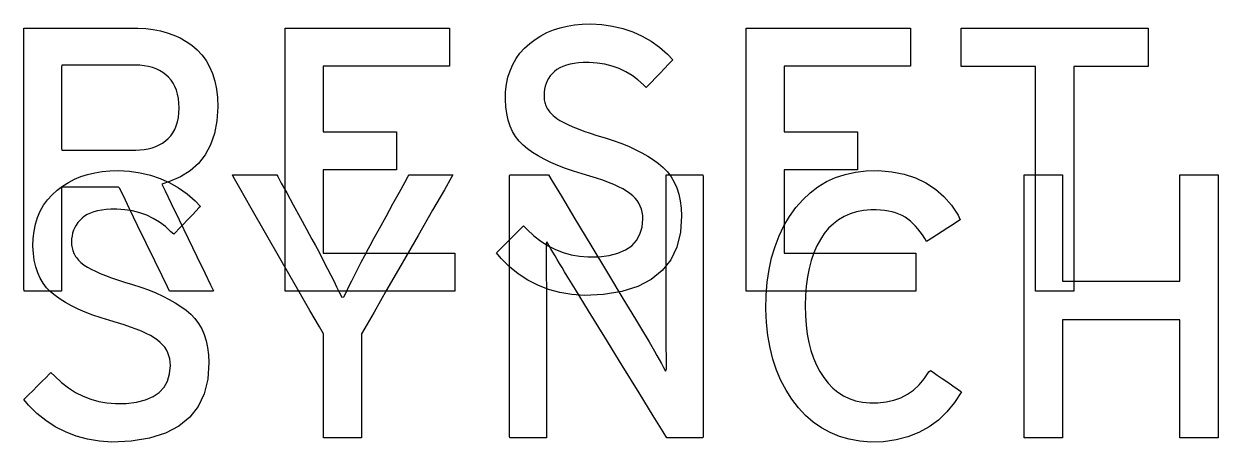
# Model space of a CAD drawing. Extents: x 1 to 47.7, y 0.2 to 35.
# Drawn here: x 13.4943 to 13.9352, y 11.2679 to 11.4224 of the extents above; entities that cross this region are included whole.
import ezdxf

# ---------------------------------------------------------------- set-up
doc = ezdxf.new("R2010")
doc.units = 0
doc.header["$MEASUREMENT"] = 0
for name, color, linetype in [('4_1__4U__UP_TO_ONE_IO_BOAR', 7, 'CONTINUOUS'), ('4_2__4U__FRONT_PANEL_W_24_', 7, 'CONTINUOUS'), ('5_1___24__TARGET_LEDS___12', 7, 'CONTINUOUS')]:
    doc.layers.add(name, color=color, linetype=linetype)

msp = doc.modelspace()

# ---------------------------------------------------------------- linework, layer by layer
at = {"layer": '4_1__4U__UP_TO_ONE_IO_BOAR'}
for points in [[(13.56588, 11.39175), (13.56552, 11.3866), (13.56462, 11.38193), (13.56319, 11.37775), (13.56123, 11.37406), (13.55873, 11.37086), (13.5557, 11.36815), (13.55213, 11.36593), (13.54803, 11.3642), (13.54524, 11.36314), (13.54643, 11.36069), (13.54867, 11.35605), (13.55161, 11.34997), (13.5549, 11.34318), (13.55817, 11.33642), (13.56107, 11.33043), (13.56323, 11.32596), (13.5643, 11.32375), (13.56403, 11.32363), (13.56267, 11.32363), (13.56051, 11.32363), (13.55788, 11.32363), (13.55507, 11.32363), (13.55238, 11.32363), (13.55012, 11.32363), (13.54859, 11.32363), (13.54808, 11.32364), (13.54726, 11.32531), (13.54533, 11.3293), (13.54263, 11.33488), (13.53949, 11.34134), (13.53628, 11.34796), (13.53334, 11.35403), (13.53101, 11.35883), (13.52965, 11.36165), (13.52926, 11.36209), (13.52783, 11.36209), (13.52526, 11.36209), (13.52195, 11.36209), (13.5183, 11.36209), (13.5147, 11.36209), (13.51155, 11.36209), (13.50925, 11.36209), (13.50819, 11.36209), (13.50817, 11.36112), (13.50817, 11.35769), (13.50817, 11.35247), (13.50817, 11.34618), (13.50817, 11.33953), (13.50817, 11.33324), (13.50817, 11.32802), (13.50817, 11.3246), (13.50815, 11.32363), (13.50746, 11.32363), (13.50596, 11.32363), (13.50392, 11.32363), (13.50158, 11.32363), (13.4992, 11.32363), (13.49705, 11.32363), (13.49538, 11.32363), (13.49444, 11.32363), (13.49433, 11.32474), (13.49433, 11.33185), (13.49433, 11.34398), (13.49433, 11.35932), (13.49433, 11.37605), (13.49433, 11.39238), (13.49433, 11.40648), (13.49433, 11.41655), (13.49433, 11.42078), (13.49561, 11.42081), (13.49949, 11.42081), (13.50523, 11.42081), (13.51205, 11.42081), (13.51918, 11.42081), (13.52587, 11.42081), (13.53132, 11.42081), (13.53479, 11.42081), (13.53642, 11.4208), (13.5393, 11.42066), (13.54206, 11.42033), (13.54471, 11.41982), (13.54725, 11.41912), (13.54968, 11.41823), (13.55199, 11.41716), (13.55419, 11.4159), (13.55628, 11.41446), (13.55825, 11.4128), (13.56001, 11.41092), (13.56154, 11.40883), (13.56283, 11.40652), (13.5639, 11.404), (13.56474, 11.40126), (13.56535, 11.3983), (13.56573, 11.39513)], [(13.73705, 11.35153), (13.73665, 11.3454), (13.73534, 11.33998), (13.73312, 11.33528), (13.72999, 11.33129), (13.72594, 11.32801), (13.72098, 11.32545), (13.71511, 11.3236), (13.70832, 11.32247), (13.70125, 11.3221), (13.69662, 11.32247), (13.69222, 11.32322), (13.68803, 11.32435), (13.68407, 11.32586), (13.68033, 11.32775), (13.67682, 11.33002), (13.67353, 11.33267), (13.67046, 11.3357), (13.66873, 11.33782), (13.66934, 11.33843), (13.67049, 11.33958), (13.672, 11.34109), (13.67369, 11.34277), (13.67539, 11.34446), (13.67691, 11.34598), (13.67808, 11.34715), (13.67872, 11.34779), (13.68015, 11.34643), (13.68261, 11.34414), (13.68517, 11.34215), (13.68782, 11.34045), (13.69057, 11.33904), (13.69342, 11.33793), (13.69636, 11.3371), (13.6994, 11.33656), (13.70254, 11.33632), (13.70653, 11.33641), (13.71032, 11.33687), (13.71362, 11.3377), (13.7164, 11.33889), (13.71869, 11.34045), (13.72047, 11.34237), (13.72175, 11.34466), (13.72253, 11.34732), (13.7228, 11.35034), (13.72275, 11.35167), (13.72258, 11.35286), (13.72229, 11.354), (13.72188, 11.35509), (13.72135, 11.35612), (13.72071, 11.35711), (13.71994, 11.35805), (13.71906, 11.35893), (13.71805, 11.35977), (13.71683, 11.3606), (13.71543, 11.36142), (13.71385, 11.36222), (13.7121, 11.36302), (13.71016, 11.36382), (13.70804, 11.3646), (13.70575, 11.36537), (13.70327, 11.36614), (13.70042, 11.36696), (13.69722, 11.36794), (13.69421, 11.36898), (13.6914, 11.37006), (13.68879, 11.37119), (13.68636, 11.37238), (13.68413, 11.37362), (13.6821, 11.3749), (13.68025, 11.37624), (13.67859, 11.37761), (13.67712, 11.37911), (13.67583, 11.38079), (13.67473, 11.38264), (13.67382, 11.38466), (13.6731, 11.38686), (13.67257, 11.38922), (13.67224, 11.39177), (13.67209, 11.39448), (13.67216, 11.39732), (13.67247, 11.40005), (13.67301, 11.40263), (13.67377, 11.40507), (13.67476, 11.40737), (13.67599, 11.40953), (13.67744, 11.41154), (13.67912, 11.41342), (13.68103, 11.41515), (13.68304, 11.41666), (13.68516, 11.41799), (13.68741, 11.41914), (13.68978, 11.42012), (13.69227, 11.42092), (13.69488, 11.42154), (13.69761, 11.422), (13.70046, 11.42227), (13.70355, 11.42237), (13.70769, 11.42214), (13.71166, 11.42158), (13.71546, 11.42068), (13.71909, 11.41945), (13.72256, 11.41789), (13.72585, 11.416), (13.72898, 11.41377), (13.73194, 11.41121), (13.73392, 11.40915), (13.73338, 11.40858), (13.73229, 11.40745), (13.73082, 11.40593), (13.72917, 11.40421), (13.72749, 11.40247), (13.72596, 11.40089), (13.72476, 11.39965), (13.72407, 11.39893), (13.72304, 11.3998), (13.72099, 11.40168), (13.71881, 11.40332), (13.7165, 11.40472), (13.71407, 11.40588), (13.7115, 11.4068), (13.70881, 11.40748), (13.70599, 11.40792), (13.70304, 11.40812), (13.70081, 11.4081), (13.69908, 11.40797), (13.69746, 11.40776), (13.69596, 11.40747), (13.69457, 11.40709), (13.6933, 11.40664), (13.69215, 11.4061), (13.69111, 11.40548), (13.69019, 11.40478), (13.68937, 11.40398), (13.68865, 11.40313), (13.68803, 11.40224), (13.6875, 11.40131), (13.68707, 11.40033), (13.68674, 11.39931), (13.6865, 11.39824), (13.68636, 11.39713), (13.68632, 11.39601), (13.68633, 11.39545), (13.68637, 11.39491), (13.68643, 11.39438), (13.68651, 11.39387), (13.68662, 11.39338), (13.68675, 11.39291), (13.6869, 11.39245), (13.68708, 11.39201), (13.68728, 11.39158), (13.68752, 11.39112), (13.6878, 11.39067), (13.68812, 11.39022), (13.68847, 11.38977), (13.68886, 11.38934), (13.68929, 11.3889), (13.68976, 11.38848), (13.69027, 11.38806), (13.69103, 11.38749), (13.69222, 11.38673), (13.6936, 11.38596), (13.69517, 11.38518), (13.69693, 11.3844), (13.69888, 11.38361), (13.70102, 11.38281), (13.70335, 11.38201), (13.70587, 11.3812), (13.70884, 11.3803), (13.71186, 11.37931), (13.71473, 11.37827), (13.71745, 11.37717), (13.72, 11.37601), (13.72239, 11.3748), (13.72463, 11.37353), (13.7267, 11.37221), (13.72862, 11.37083), (13.73036, 11.36935), (13.73189, 11.36771), (13.73323, 11.36591), (13.73437, 11.36393), (13.73531, 11.36179), (13.73604, 11.35947), (13.73658, 11.35699), (13.73691, 11.35435)], [(13.55164, 11.39134), (13.55155, 11.39314), (13.55135, 11.39483), (13.55103, 11.39641), (13.5506, 11.39788), (13.55005, 11.39923), (13.54939, 11.40048), (13.54861, 11.40161), (13.54772, 11.40263), (13.54672, 11.40357), (13.54561, 11.40442), (13.54441, 11.40515), (13.54312, 11.40576), (13.54175, 11.40626), (13.54029, 11.40665), (13.53874, 11.40692), (13.53709, 11.40708), (13.53559, 11.40712), (13.53424, 11.40712), (13.5312, 11.40712), (13.52701, 11.40712), (13.52224, 11.40712), (13.51743, 11.40712), (13.51313, 11.40712), (13.50989, 11.40712), (13.50826, 11.40712), (13.50817, 11.40648), (13.50817, 11.40376), (13.50817, 11.39946), (13.50817, 11.39422), (13.50817, 11.38867), (13.50817, 11.38343), (13.50817, 11.37914), (13.50817, 11.37641), (13.50826, 11.37577), (13.50989, 11.37577), (13.51313, 11.37577), (13.51743, 11.37577), (13.52224, 11.37577), (13.52701, 11.37577), (13.5312, 11.37577), (13.53424, 11.37577), (13.53559, 11.37577), (13.53707, 11.37581), (13.53868, 11.37596), (13.54021, 11.37622), (13.54165, 11.37659), (13.54301, 11.37706), (13.54429, 11.37765), (13.54548, 11.37834), (13.54658, 11.37914), (13.5476, 11.38004), (13.54852, 11.38106), (13.54932, 11.38218), (13.55, 11.38342), (13.55057, 11.38478), (13.55101, 11.38625), (13.55134, 11.38783), (13.55155, 11.38953)]]:
    msp.add_lwpolyline(points, close=True, dxfattribs=at)
for points in [[(13.5907, 11.32363), (13.5907, 11.42081), (13.65137, 11.42081), (13.65137, 11.40671), (13.6048, 11.40671), (13.6048, 11.38255), (13.63185, 11.38255), (13.63185, 11.36846), (13.6048, 11.36846), (13.6048, 11.33773), (13.6534, 11.33773), (13.6534, 11.32363), (13.5907, 11.32363)], [(13.76092, 11.32363), (13.76092, 11.42081), (13.82159, 11.42081), (13.82159, 11.40671), (13.77502, 11.40671), (13.77502, 11.38255), (13.80207, 11.38255), (13.80207, 11.36846), (13.77502, 11.36846), (13.77502, 11.33773), (13.82362, 11.33773), (13.82362, 11.32363), (13.76092, 11.32363)], [(13.8819, 11.40658), (13.8819, 11.32363), (13.8678, 11.32363), (13.8678, 11.40658), (13.84035, 11.40658), (13.84035, 11.42081), (13.9094, 11.42081), (13.9094, 11.40658), (13.8819, 11.40658)]]:
    msp.add_lwpolyline(points, dxfattribs=at)
at = {"layer": '4_2__4U__FRONT_PANEL_W_24_'}
for points in [[(13.56261, 11.29737), (13.56221, 11.29124), (13.5609, 11.28582), (13.55868, 11.28112), (13.55555, 11.27713), (13.5515, 11.27385), (13.54654, 11.27129), (13.54067, 11.26944), (13.53389, 11.26831), (13.52682, 11.26794), (13.52219, 11.26831), (13.51778, 11.26906), (13.51359, 11.27019), (13.50963, 11.2717), (13.50589, 11.27359), (13.50238, 11.27586), (13.49909, 11.27851), (13.49602, 11.28154), (13.49429, 11.28367), (13.4949, 11.28428), (13.49605, 11.28542), (13.49756, 11.28693), (13.49925, 11.28861), (13.50095, 11.29031), (13.50247, 11.29182), (13.50364, 11.29299), (13.50428, 11.29363), (13.50572, 11.29227), (13.50818, 11.28998), (13.51073, 11.28799), (13.51339, 11.28629), (13.51614, 11.28489), (13.51898, 11.28377), (13.52193, 11.28294), (13.52497, 11.28241), (13.5281, 11.28216), (13.53209, 11.28225), (13.53589, 11.28271), (13.53918, 11.28354), (13.54197, 11.28473), (13.54425, 11.28629), (13.54603, 11.28821), (13.54731, 11.2905), (13.54809, 11.29316), (13.54837, 11.29618), (13.54831, 11.29751), (13.54814, 11.2987), (13.54785, 11.29984), (13.54744, 11.30093), (13.54691, 11.30197), (13.54627, 11.30295), (13.5455, 11.30389), (13.54462, 11.30478), (13.54361, 11.30561), (13.54239, 11.30644), (13.54099, 11.30726), (13.53941, 11.30807), (13.53766, 11.30887), (13.53572, 11.30966), (13.5336, 11.31044), (13.53131, 11.31122), (13.52884, 11.31198), (13.52598, 11.3128), (13.52278, 11.31378), (13.51978, 11.31482), (13.51697, 11.3159), (13.51435, 11.31704), (13.51192, 11.31822), (13.50969, 11.31946), (13.50766, 11.32074), (13.50581, 11.32208), (13.50416, 11.32345), (13.50268, 11.32495), (13.50139, 11.32663), (13.50029, 11.32848), (13.49938, 11.3305), (13.49866, 11.3327), (13.49814, 11.33507), (13.4978, 11.33761), (13.49765, 11.34032), (13.49772, 11.34316), (13.49803, 11.34589), (13.49857, 11.34847), (13.49933, 11.35091), (13.50033, 11.35321), (13.50155, 11.35537), (13.503, 11.35739), (13.50468, 11.35926), (13.50659, 11.36099), (13.5086, 11.3625), (13.51072, 11.36383), (13.51297, 11.36498), (13.51534, 11.36596), (13.51783, 11.36676), (13.52044, 11.36739), (13.52317, 11.36784), (13.52603, 11.36811), (13.52912, 11.36821), (13.53325, 11.36798), (13.53722, 11.36742), (13.54102, 11.36652), (13.54465, 11.36529), (13.54812, 11.36373), (13.55141, 11.36184), (13.55454, 11.35961), (13.5575, 11.35705), (13.55949, 11.35499), (13.55894, 11.35442), (13.55785, 11.35329), (13.55639, 11.35177), (13.55473, 11.35005), (13.55305, 11.34831), (13.55152, 11.34673), (13.55033, 11.34549), (13.54964, 11.34477), (13.5486, 11.34564), (13.54655, 11.34752), (13.54437, 11.34916), (13.54206, 11.35056), (13.53963, 11.35172), (13.53706, 11.35264), (13.53437, 11.35332), (13.53155, 11.35376), (13.5286, 11.35396), (13.52637, 11.35394), (13.52464, 11.35381), (13.52302, 11.3536), (13.52152, 11.35331), (13.52014, 11.35293), (13.51887, 11.35248), (13.51771, 11.35194), (13.51667, 11.35132), (13.51575, 11.35062), (13.51493, 11.34982), (13.51421, 11.34897), (13.51359, 11.34808), (13.51306, 11.34715), (13.51264, 11.34617), (13.5123, 11.34515), (13.51207, 11.34408), (13.51193, 11.34298), (13.51188, 11.34185), (13.51189, 11.34129), (13.51193, 11.34075), (13.51199, 11.34022), (13.51207, 11.33971), (13.51218, 11.33922), (13.51231, 11.33875), (13.51246, 11.33829), (13.51264, 11.33785), (13.51284, 11.33742), (13.51308, 11.33696), (13.51335, 11.33651), (13.51367, 11.33606), (13.51403, 11.33561), (13.51442, 11.33518), (13.51485, 11.33475), (13.51532, 11.33432), (13.51583, 11.3339), (13.51659, 11.33333), (13.51778, 11.33257), (13.51917, 11.3318), (13.52074, 11.33102), (13.52249, 11.33024), (13.52444, 11.32945), (13.52658, 11.32865), (13.52891, 11.32785), (13.53143, 11.32704), (13.5344, 11.32614), (13.53743, 11.32516), (13.5403, 11.32411), (13.54301, 11.32301), (13.54556, 11.32185), (13.54795, 11.32064), (13.55019, 11.31937), (13.55226, 11.31805), (13.55418, 11.31667), (13.55592, 11.31519), (13.55746, 11.31355), (13.55879, 11.31175), (13.55993, 11.30977), (13.56087, 11.30763), (13.56161, 11.30531), (13.56214, 11.30283), (13.56248, 11.30019)], [(13.61896, 11.30788), (13.61896, 11.30646), (13.61896, 11.30266), (13.61896, 11.2972), (13.61896, 11.29079), (13.61896, 11.28417), (13.61896, 11.27802), (13.61896, 11.27308), (13.61896, 11.27007), (13.61889, 11.26947), (13.61802, 11.26947), (13.61637, 11.26947), (13.61421, 11.26947), (13.6118, 11.26947), (13.6094, 11.26947), (13.60727, 11.26947), (13.60569, 11.26947), (13.6049, 11.26947), (13.60486, 11.27024), (13.60486, 11.27347), (13.60486, 11.27855), (13.60486, 11.28477), (13.60486, 11.29142), (13.60486, 11.29777), (13.60486, 11.30312), (13.60486, 11.30673), (13.60485, 11.30794), (13.60338, 11.3105), (13.59988, 11.31658), (13.59499, 11.32511), (13.58932, 11.33497), (13.5835, 11.34509), (13.57818, 11.35435), (13.57397, 11.36168), (13.5715, 11.36598), (13.57125, 11.36665), (13.57236, 11.36665), (13.57436, 11.36665), (13.57694, 11.36665), (13.57978, 11.36665), (13.58258, 11.36665), (13.58503, 11.36665), (13.58682, 11.36665), (13.58764, 11.36665), (13.58803, 11.36598), (13.58933, 11.36359), (13.59132, 11.35995), (13.59372, 11.35557), (13.59625, 11.35093), (13.59865, 11.34654), (13.60063, 11.34291), (13.60194, 11.34052), (13.60256, 11.33937), (13.60391, 11.33679), (13.6052, 11.33431), (13.60643, 11.33192), (13.6076, 11.32963), (13.6087, 11.32743), (13.60974, 11.32533), (13.61071, 11.32332), (13.61163, 11.32141), (13.61247, 11.32155), (13.61335, 11.32342), (13.6143, 11.3254), (13.61533, 11.32748), (13.61643, 11.32966), (13.61759, 11.33196), (13.61884, 11.33435), (13.62015, 11.33686), (13.62153, 11.33947), (13.62212, 11.34054), (13.62351, 11.34308), (13.62556, 11.34682), (13.628, 11.35127), (13.63056, 11.35593), (13.63295, 11.36029), (13.6349, 11.36385), (13.63614, 11.36611), (13.63648, 11.36665), (13.63739, 11.36665), (13.63922, 11.36665), (13.64168, 11.36665), (13.64445, 11.36665), (13.64724, 11.36665), (13.64973, 11.36665), (13.65163, 11.36665), (13.65264, 11.36665), (13.6522, 11.36574), (13.64955, 11.36112), (13.64521, 11.35357), (13.63981, 11.34417), (13.63398, 11.33402), (13.62835, 11.32423), (13.62356, 11.31588), (13.62022, 11.31006)], [(13.73168, 11.26947), (13.73031, 11.27169), (13.72665, 11.27763), (13.72139, 11.28617), (13.71521, 11.29621), (13.70879, 11.30664), (13.7028, 11.31637), (13.69793, 11.32428), (13.69486, 11.32926), (13.69388, 11.33087), (13.69297, 11.33239), (13.69209, 11.33387), (13.69123, 11.33531), (13.69041, 11.3367), (13.68962, 11.33805), (13.68885, 11.33936), (13.68812, 11.34063), (13.68741, 11.34185), (13.68712, 11.34106), (13.68712, 11.33872), (13.68713, 11.33631), (13.68714, 11.33382), (13.68716, 11.33126), (13.68717, 11.32863), (13.6872, 11.32591), (13.68722, 11.32313), (13.68725, 11.32027), (13.68726, 11.31848), (13.68726, 11.31396), (13.68726, 11.30716), (13.68726, 11.29898), (13.68726, 11.29034), (13.68726, 11.28217), (13.68726, 11.27536), (13.68726, 11.27084), (13.68724, 11.26947), (13.68661, 11.26947), (13.68518, 11.26947), (13.6832, 11.26947), (13.68091, 11.26947), (13.67857, 11.26947), (13.67643, 11.26947), (13.67473, 11.26947), (13.67373, 11.26947), (13.67356, 11.27015), (13.67356, 11.27645), (13.67356, 11.28791), (13.67356, 11.30276), (13.67356, 11.31926), (13.67356, 11.33562), (13.67356, 11.3501), (13.67356, 11.36093), (13.67356, 11.36635), (13.67383, 11.36665), (13.67501, 11.36665), (13.67688, 11.36665), (13.67917, 11.36665), (13.68163, 11.36665), (13.68401, 11.36665), (13.68602, 11.36665), (13.68742, 11.36665), (13.68795, 11.36665), (13.68925, 11.36449), (13.69274, 11.35871), (13.69775, 11.3504), (13.70364, 11.34063), (13.70977, 11.33048), (13.71548, 11.32101), (13.72012, 11.31332), (13.72305, 11.30846), (13.72404, 11.30681), (13.72509, 11.305), (13.72609, 11.30326), (13.72706, 11.30158), (13.72798, 11.29996), (13.72886, 11.29841), (13.7297, 11.29692), (13.73049, 11.29549), (13.73123, 11.29412), (13.73152, 11.29491), (13.7315, 11.29731), (13.73148, 11.29979), (13.73146, 11.30234), (13.73144, 11.30495), (13.73142, 11.30763), (13.73141, 11.31038), (13.73141, 11.31319), (13.7314, 11.31608), (13.7314, 11.31785), (13.7314, 11.32236), (13.7314, 11.32913), (13.7314, 11.33728), (13.7314, 11.34587), (13.7314, 11.35401), (13.7314, 11.36079), (13.7314, 11.36529), (13.73142, 11.36665), (13.73205, 11.36665), (13.73348, 11.36665), (13.73546, 11.36665), (13.73775, 11.36665), (13.74009, 11.36665), (13.74223, 11.36665), (13.74393, 11.36665), (13.74493, 11.36665), (13.7451, 11.36597), (13.7451, 11.35967), (13.7451, 11.34822), (13.7451, 11.33336), (13.7451, 11.31687), (13.7451, 11.3005), (13.7451, 11.28602), (13.7451, 11.27519), (13.7451, 11.26978), (13.74485, 11.26947), (13.74375, 11.26947), (13.74201, 11.26947), (13.73986, 11.26947), (13.73757, 11.26947), (13.73535, 11.26947), (13.73347, 11.26947), (13.73217, 11.26947)], [(13.84047, 11.28649), (13.83792, 11.28255), (13.83508, 11.27908), (13.83193, 11.27607), (13.82848, 11.27354), (13.82473, 11.27147), (13.82068, 11.26988), (13.81633, 11.26875), (13.81167, 11.26809), (13.80694, 11.26794), (13.80288, 11.26829), (13.79902, 11.26899), (13.79537, 11.27005), (13.79193, 11.27146), (13.78871, 11.27323), (13.78569, 11.27535), (13.78289, 11.27782), (13.78029, 11.28064), (13.77787, 11.28377), (13.77569, 11.2871), (13.77379, 11.29067), (13.77217, 11.29448), (13.77082, 11.29853), (13.76976, 11.30281), (13.76898, 11.30733), (13.76847, 11.31208), (13.76824, 11.31707), (13.76834, 11.32215), (13.76874, 11.327), (13.76941, 11.33162), (13.77036, 11.33602), (13.7716, 11.34018), (13.77311, 11.34411), (13.7749, 11.34781), (13.77696, 11.35128), (13.77931, 11.35452), (13.78182, 11.35744), (13.78454, 11.36001), (13.78747, 11.36223), (13.79061, 11.36411), (13.79397, 11.36563), (13.79753, 11.3668), (13.80131, 11.36762), (13.80529, 11.36809), (13.80978, 11.36818), (13.8147, 11.36775), (13.81926, 11.36686), (13.82346, 11.36551), (13.82731, 11.36368), (13.83081, 11.36138), (13.83396, 11.35862), (13.83675, 11.35538), (13.8392, 11.35168), (13.83991, 11.34996), (13.83897, 11.34936), (13.83741, 11.34835), (13.83546, 11.34709), (13.83333, 11.34572), (13.83125, 11.34438), (13.82945, 11.34322), (13.82816, 11.34239), (13.82759, 11.34202), (13.82688, 11.34317), (13.82605, 11.34443), (13.8252, 11.34561), (13.82432, 11.34671), (13.82343, 11.34773), (13.82251, 11.34867), (13.82157, 11.34953), (13.82061, 11.35031), (13.81961, 11.351), (13.81852, 11.35159), (13.81735, 11.35211), (13.81613, 11.35256), (13.81484, 11.35293), (13.81348, 11.35323), (13.81206, 11.35346), (13.81057, 11.35361), (13.80901, 11.35369), (13.80693, 11.35367), (13.80424, 11.35342), (13.80171, 11.35294), (13.79933, 11.35221), (13.79711, 11.35124), (13.79505, 11.35003), (13.79314, 11.34858), (13.7914, 11.34689), (13.7898, 11.34496), (13.78834, 11.34276), (13.78704, 11.34037), (13.78591, 11.33778), (13.78495, 11.33501), (13.78416, 11.33205), (13.78355, 11.32891), (13.78311, 11.32558), (13.78284, 11.32206), (13.78274, 11.31835), (13.78282, 11.31466), (13.78306, 11.31116), (13.78348, 11.30784), (13.78407, 11.3047), (13.78483, 11.30175), (13.78577, 11.29898), (13.78688, 11.29639), (13.78816, 11.29399), (13.7896, 11.29176), (13.79117, 11.2897), (13.7929, 11.28789), (13.79479, 11.28634), (13.79683, 11.28505), (13.79903, 11.28402), (13.80138, 11.28324), (13.80389, 11.28272), (13.80656, 11.28245), (13.80954, 11.28245), (13.81259, 11.28276), (13.81543, 11.28339), (13.81808, 11.28433), (13.82054, 11.2856), (13.82279, 11.28718), (13.82484, 11.28909), (13.8267, 11.29131), (13.82835, 11.29385), (13.829, 11.29442), (13.82996, 11.29375), (13.83148, 11.2927), (13.83335, 11.29141), (13.83535, 11.29003), (13.83727, 11.2887), (13.83891, 11.28757), (13.84004, 11.28679)]]:
    msp.add_lwpolyline(points, close=True, dxfattribs=at)
msp.add_lwpolyline([(13.92109, 11.26947), (13.92109, 11.31308), (13.87775, 11.31308), (13.87775, 11.26947), (13.86365, 11.26947), (13.86365, 11.36665), (13.87775, 11.36665), (13.87775, 11.32731), (13.92109, 11.32731), (13.92109, 11.36665), (13.93519, 11.36665), (13.93519, 11.26947), (13.92109, 11.26947)], dxfattribs=at)
at = {"layer": '5_1___24__TARGET_LEDS___12'}
for points in [[(13.56261, 11.29737), (13.56221, 11.29124), (13.5609, 11.28582), (13.55868, 11.28112), (13.55555, 11.27713), (13.5515, 11.27385), (13.54654, 11.27129), (13.54067, 11.26944), (13.53389, 11.26831), (13.52682, 11.26794), (13.52219, 11.26831), (13.51778, 11.26906), (13.51359, 11.27019), (13.50963, 11.2717), (13.50589, 11.27359), (13.50238, 11.27586), (13.49909, 11.27851), (13.49602, 11.28154), (13.49429, 11.28367), (13.4949, 11.28428), (13.49605, 11.28542), (13.49756, 11.28693), (13.49925, 11.28861), (13.50095, 11.29031), (13.50247, 11.29182), (13.50364, 11.29299), (13.50428, 11.29363), (13.50572, 11.29227), (13.50818, 11.28998), (13.51073, 11.28799), (13.51339, 11.28629), (13.51614, 11.28489), (13.51898, 11.28377), (13.52193, 11.28294), (13.52497, 11.28241), (13.5281, 11.28216), (13.53209, 11.28225), (13.53589, 11.28271), (13.53918, 11.28354), (13.54197, 11.28473), (13.54425, 11.28629), (13.54603, 11.28821), (13.54731, 11.2905), (13.54809, 11.29316), (13.54837, 11.29618), (13.54831, 11.29751), (13.54814, 11.2987), (13.54785, 11.29984), (13.54744, 11.30093), (13.54691, 11.30197), (13.54627, 11.30295), (13.5455, 11.30389), (13.54462, 11.30478), (13.54361, 11.30561), (13.54239, 11.30644), (13.54099, 11.30726), (13.53941, 11.30807), (13.53766, 11.30887), (13.53572, 11.30966), (13.5336, 11.31044), (13.53131, 11.31122), (13.52884, 11.31198), (13.52598, 11.3128), (13.52278, 11.31378), (13.51978, 11.31482), (13.51697, 11.3159), (13.51435, 11.31704), (13.51192, 11.31822), (13.50969, 11.31946), (13.50766, 11.32074), (13.50581, 11.32208), (13.50416, 11.32345), (13.50268, 11.32495), (13.50139, 11.32663), (13.50029, 11.32848), (13.49938, 11.3305), (13.49866, 11.3327), (13.49814, 11.33507), (13.4978, 11.33761), (13.49765, 11.34032), (13.49772, 11.34316), (13.49803, 11.34589), (13.49857, 11.34847), (13.49933, 11.35091), (13.50033, 11.35321), (13.50155, 11.35537), (13.503, 11.35739), (13.50468, 11.35926), (13.50659, 11.36099), (13.5086, 11.3625), (13.51072, 11.36383), (13.51297, 11.36498), (13.51534, 11.36596), (13.51783, 11.36676), (13.52044, 11.36739), (13.52317, 11.36784), (13.52603, 11.36811), (13.52912, 11.36821), (13.53325, 11.36798), (13.53722, 11.36742), (13.54102, 11.36652), (13.54465, 11.36529), (13.54812, 11.36373), (13.55141, 11.36184), (13.55454, 11.35961), (13.5575, 11.35705), (13.55949, 11.35499), (13.55894, 11.35442), (13.55785, 11.35329), (13.55639, 11.35177), (13.55473, 11.35005), (13.55305, 11.34831), (13.55152, 11.34673), (13.55033, 11.34549), (13.54964, 11.34477), (13.5486, 11.34564), (13.54655, 11.34752), (13.54437, 11.34916), (13.54206, 11.35056), (13.53963, 11.35172), (13.53706, 11.35264), (13.53437, 11.35332), (13.53155, 11.35376), (13.5286, 11.35396), (13.52637, 11.35394), (13.52464, 11.35381), (13.52302, 11.3536), (13.52152, 11.35331), (13.52014, 11.35293), (13.51887, 11.35248), (13.51771, 11.35194), (13.51667, 11.35132), (13.51575, 11.35062), (13.51493, 11.34982), (13.51421, 11.34897), (13.51359, 11.34808), (13.51306, 11.34715), (13.51264, 11.34617), (13.5123, 11.34515), (13.51207, 11.34408), (13.51193, 11.34298), (13.51188, 11.34185), (13.51189, 11.34129), (13.51193, 11.34075), (13.51199, 11.34022), (13.51207, 11.33971), (13.51218, 11.33922), (13.51231, 11.33875), (13.51246, 11.33829), (13.51264, 11.33785), (13.51284, 11.33742), (13.51308, 11.33696), (13.51335, 11.33651), (13.51367, 11.33606), (13.51403, 11.33561), (13.51442, 11.33518), (13.51485, 11.33475), (13.51532, 11.33432), (13.51583, 11.3339), (13.51659, 11.33333), (13.51778, 11.33257), (13.51917, 11.3318), (13.52074, 11.33102), (13.52249, 11.33024), (13.52444, 11.32945), (13.52658, 11.32865), (13.52891, 11.32785), (13.53143, 11.32704), (13.5344, 11.32614), (13.53743, 11.32516), (13.5403, 11.32411), (13.54301, 11.32301), (13.54556, 11.32185), (13.54795, 11.32064), (13.55019, 11.31937), (13.55226, 11.31805), (13.55418, 11.31667), (13.55592, 11.31519), (13.55746, 11.31355), (13.55879, 11.31175), (13.55993, 11.30977), (13.56087, 11.30763), (13.56161, 11.30531), (13.56214, 11.30283), (13.56248, 11.30019)], [(13.61896, 11.30788), (13.61896, 11.30646), (13.61896, 11.30266), (13.61896, 11.2972), (13.61896, 11.29079), (13.61896, 11.28417), (13.61896, 11.27802), (13.61896, 11.27308), (13.61896, 11.27007), (13.61889, 11.26947), (13.61802, 11.26947), (13.61637, 11.26947), (13.61421, 11.26947), (13.6118, 11.26947), (13.6094, 11.26947), (13.60727, 11.26947), (13.60569, 11.26947), (13.6049, 11.26947), (13.60486, 11.27024), (13.60486, 11.27347), (13.60486, 11.27855), (13.60486, 11.28477), (13.60486, 11.29142), (13.60486, 11.29777), (13.60486, 11.30312), (13.60486, 11.30673), (13.60485, 11.30794), (13.60338, 11.3105), (13.59988, 11.31658), (13.59499, 11.32511), (13.58932, 11.33497), (13.5835, 11.34509), (13.57818, 11.35435), (13.57397, 11.36168), (13.5715, 11.36598), (13.57125, 11.36665), (13.57236, 11.36665), (13.57436, 11.36665), (13.57694, 11.36665), (13.57978, 11.36665), (13.58258, 11.36665), (13.58503, 11.36665), (13.58682, 11.36665), (13.58764, 11.36665), (13.58803, 11.36598), (13.58933, 11.36359), (13.59132, 11.35995), (13.59372, 11.35557), (13.59625, 11.35093), (13.59865, 11.34654), (13.60063, 11.34291), (13.60194, 11.34052), (13.60256, 11.33937), (13.60391, 11.33679), (13.6052, 11.33431), (13.60643, 11.33192), (13.6076, 11.32963), (13.6087, 11.32743), (13.60974, 11.32533), (13.61071, 11.32332), (13.61163, 11.32141), (13.61247, 11.32155), (13.61335, 11.32342), (13.6143, 11.3254), (13.61533, 11.32748), (13.61643, 11.32966), (13.61759, 11.33196), (13.61884, 11.33435), (13.62015, 11.33686), (13.62153, 11.33947), (13.62212, 11.34054), (13.62351, 11.34308), (13.62556, 11.34682), (13.628, 11.35127), (13.63056, 11.35593), (13.63295, 11.36029), (13.6349, 11.36385), (13.63614, 11.36611), (13.63648, 11.36665), (13.63739, 11.36665), (13.63922, 11.36665), (13.64168, 11.36665), (13.64445, 11.36665), (13.64724, 11.36665), (13.64973, 11.36665), (13.65163, 11.36665), (13.65264, 11.36665), (13.6522, 11.36574), (13.64955, 11.36112), (13.64521, 11.35357), (13.63981, 11.34417), (13.63398, 11.33402), (13.62835, 11.32423), (13.62356, 11.31588), (13.62022, 11.31006)], [(13.73168, 11.26947), (13.73031, 11.27169), (13.72665, 11.27763), (13.72139, 11.28617), (13.71521, 11.29621), (13.70879, 11.30664), (13.7028, 11.31637), (13.69793, 11.32428), (13.69486, 11.32926), (13.69388, 11.33087), (13.69297, 11.33239), (13.69209, 11.33387), (13.69123, 11.33531), (13.69041, 11.3367), (13.68962, 11.33805), (13.68885, 11.33936), (13.68812, 11.34063), (13.68741, 11.34185), (13.68712, 11.34106), (13.68712, 11.33872), (13.68713, 11.33631), (13.68714, 11.33382), (13.68716, 11.33126), (13.68717, 11.32863), (13.6872, 11.32591), (13.68722, 11.32313), (13.68725, 11.32027), (13.68726, 11.31848), (13.68726, 11.31396), (13.68726, 11.30716), (13.68726, 11.29898), (13.68726, 11.29034), (13.68726, 11.28217), (13.68726, 11.27536), (13.68726, 11.27084), (13.68724, 11.26947), (13.68661, 11.26947), (13.68518, 11.26947), (13.6832, 11.26947), (13.68091, 11.26947), (13.67857, 11.26947), (13.67643, 11.26947), (13.67473, 11.26947), (13.67373, 11.26947), (13.67356, 11.27015), (13.67356, 11.27645), (13.67356, 11.28791), (13.67356, 11.30276), (13.67356, 11.31926), (13.67356, 11.33562), (13.67356, 11.3501), (13.67356, 11.36093), (13.67356, 11.36635), (13.67383, 11.36665), (13.67501, 11.36665), (13.67688, 11.36665), (13.67917, 11.36665), (13.68163, 11.36665), (13.68401, 11.36665), (13.68602, 11.36665), (13.68742, 11.36665), (13.68795, 11.36665), (13.68925, 11.36449), (13.69274, 11.35871), (13.69775, 11.3504), (13.70364, 11.34063), (13.70977, 11.33048), (13.71548, 11.32101), (13.72012, 11.31332), (13.72305, 11.30846), (13.72404, 11.30681), (13.72509, 11.305), (13.72609, 11.30326), (13.72706, 11.30158), (13.72798, 11.29996), (13.72886, 11.29841), (13.7297, 11.29692), (13.73049, 11.29549), (13.73123, 11.29412), (13.73152, 11.29491), (13.7315, 11.29731), (13.73148, 11.29979), (13.73146, 11.30234), (13.73144, 11.30495), (13.73142, 11.30763), (13.73141, 11.31038), (13.73141, 11.31319), (13.7314, 11.31608), (13.7314, 11.31785), (13.7314, 11.32236), (13.7314, 11.32913), (13.7314, 11.33728), (13.7314, 11.34587), (13.7314, 11.35401), (13.7314, 11.36079), (13.7314, 11.36529), (13.73142, 11.36665), (13.73205, 11.36665), (13.73348, 11.36665), (13.73546, 11.36665), (13.73775, 11.36665), (13.74009, 11.36665), (13.74223, 11.36665), (13.74393, 11.36665), (13.74493, 11.36665), (13.7451, 11.36597), (13.7451, 11.35967), (13.7451, 11.34822), (13.7451, 11.33336), (13.7451, 11.31687), (13.7451, 11.3005), (13.7451, 11.28602), (13.7451, 11.27519), (13.7451, 11.26978), (13.74485, 11.26947), (13.74375, 11.26947), (13.74201, 11.26947), (13.73986, 11.26947), (13.73757, 11.26947), (13.73535, 11.26947), (13.73347, 11.26947), (13.73217, 11.26947)], [(13.84047, 11.28649), (13.83792, 11.28255), (13.83508, 11.27908), (13.83193, 11.27607), (13.82848, 11.27354), (13.82473, 11.27147), (13.82068, 11.26988), (13.81633, 11.26875), (13.81167, 11.26809), (13.80694, 11.26794), (13.80288, 11.26829), (13.79902, 11.26899), (13.79537, 11.27005), (13.79193, 11.27146), (13.78871, 11.27323), (13.78569, 11.27535), (13.78289, 11.27782), (13.78029, 11.28064), (13.77787, 11.28377), (13.77569, 11.2871), (13.77379, 11.29067), (13.77217, 11.29448), (13.77082, 11.29853), (13.76976, 11.30281), (13.76898, 11.30733), (13.76847, 11.31208), (13.76824, 11.31707), (13.76834, 11.32215), (13.76874, 11.327), (13.76941, 11.33162), (13.77036, 11.33602), (13.7716, 11.34018), (13.77311, 11.34411), (13.7749, 11.34781), (13.77696, 11.35128), (13.77931, 11.35452), (13.78182, 11.35744), (13.78454, 11.36001), (13.78747, 11.36223), (13.79061, 11.36411), (13.79397, 11.36563), (13.79753, 11.3668), (13.80131, 11.36762), (13.80529, 11.36809), (13.80978, 11.36818), (13.8147, 11.36775), (13.81926, 11.36686), (13.82346, 11.36551), (13.82731, 11.36368), (13.83081, 11.36138), (13.83396, 11.35862), (13.83675, 11.35538), (13.8392, 11.35168), (13.83991, 11.34996), (13.83897, 11.34936), (13.83741, 11.34835), (13.83546, 11.34709), (13.83333, 11.34572), (13.83125, 11.34438), (13.82945, 11.34322), (13.82816, 11.34239), (13.82759, 11.34202), (13.82688, 11.34317), (13.82605, 11.34443), (13.8252, 11.34561), (13.82432, 11.34671), (13.82343, 11.34773), (13.82251, 11.34867), (13.82157, 11.34953), (13.82061, 11.35031), (13.81961, 11.351), (13.81852, 11.35159), (13.81735, 11.35211), (13.81613, 11.35256), (13.81484, 11.35293), (13.81348, 11.35323), (13.81206, 11.35346), (13.81057, 11.35361), (13.80901, 11.35369), (13.80693, 11.35367), (13.80424, 11.35342), (13.80171, 11.35294), (13.79933, 11.35221), (13.79711, 11.35124), (13.79505, 11.35003), (13.79314, 11.34858), (13.7914, 11.34689), (13.7898, 11.34496), (13.78834, 11.34276), (13.78704, 11.34037), (13.78591, 11.33778), (13.78495, 11.33501), (13.78416, 11.33205), (13.78355, 11.32891), (13.78311, 11.32558), (13.78284, 11.32206), (13.78274, 11.31835), (13.78282, 11.31466), (13.78306, 11.31116), (13.78348, 11.30784), (13.78407, 11.3047), (13.78483, 11.30175), (13.78577, 11.29898), (13.78688, 11.29639), (13.78816, 11.29399), (13.7896, 11.29176), (13.79117, 11.2897), (13.7929, 11.28789), (13.79479, 11.28634), (13.79683, 11.28505), (13.79903, 11.28402), (13.80138, 11.28324), (13.80389, 11.28272), (13.80656, 11.28245), (13.80954, 11.28245), (13.81259, 11.28276), (13.81543, 11.28339), (13.81808, 11.28433), (13.82054, 11.2856), (13.82279, 11.28718), (13.82484, 11.28909), (13.8267, 11.29131), (13.82835, 11.29385), (13.829, 11.29442), (13.82996, 11.29375), (13.83148, 11.2927), (13.83335, 11.29141), (13.83535, 11.29003), (13.83727, 11.2887), (13.83891, 11.28757), (13.84004, 11.28679)]]:
    msp.add_lwpolyline(points, close=True, dxfattribs=at)
msp.add_lwpolyline([(13.92109, 11.26947), (13.92109, 11.31308), (13.87775, 11.31308), (13.87775, 11.26947), (13.86365, 11.26947), (13.86365, 11.36665), (13.87775, 11.36665), (13.87775, 11.32731), (13.92109, 11.32731), (13.92109, 11.36665), (13.93519, 11.36665), (13.93519, 11.26947), (13.92109, 11.26947)], dxfattribs=at)

doc.saveas('drawing.dxf')
